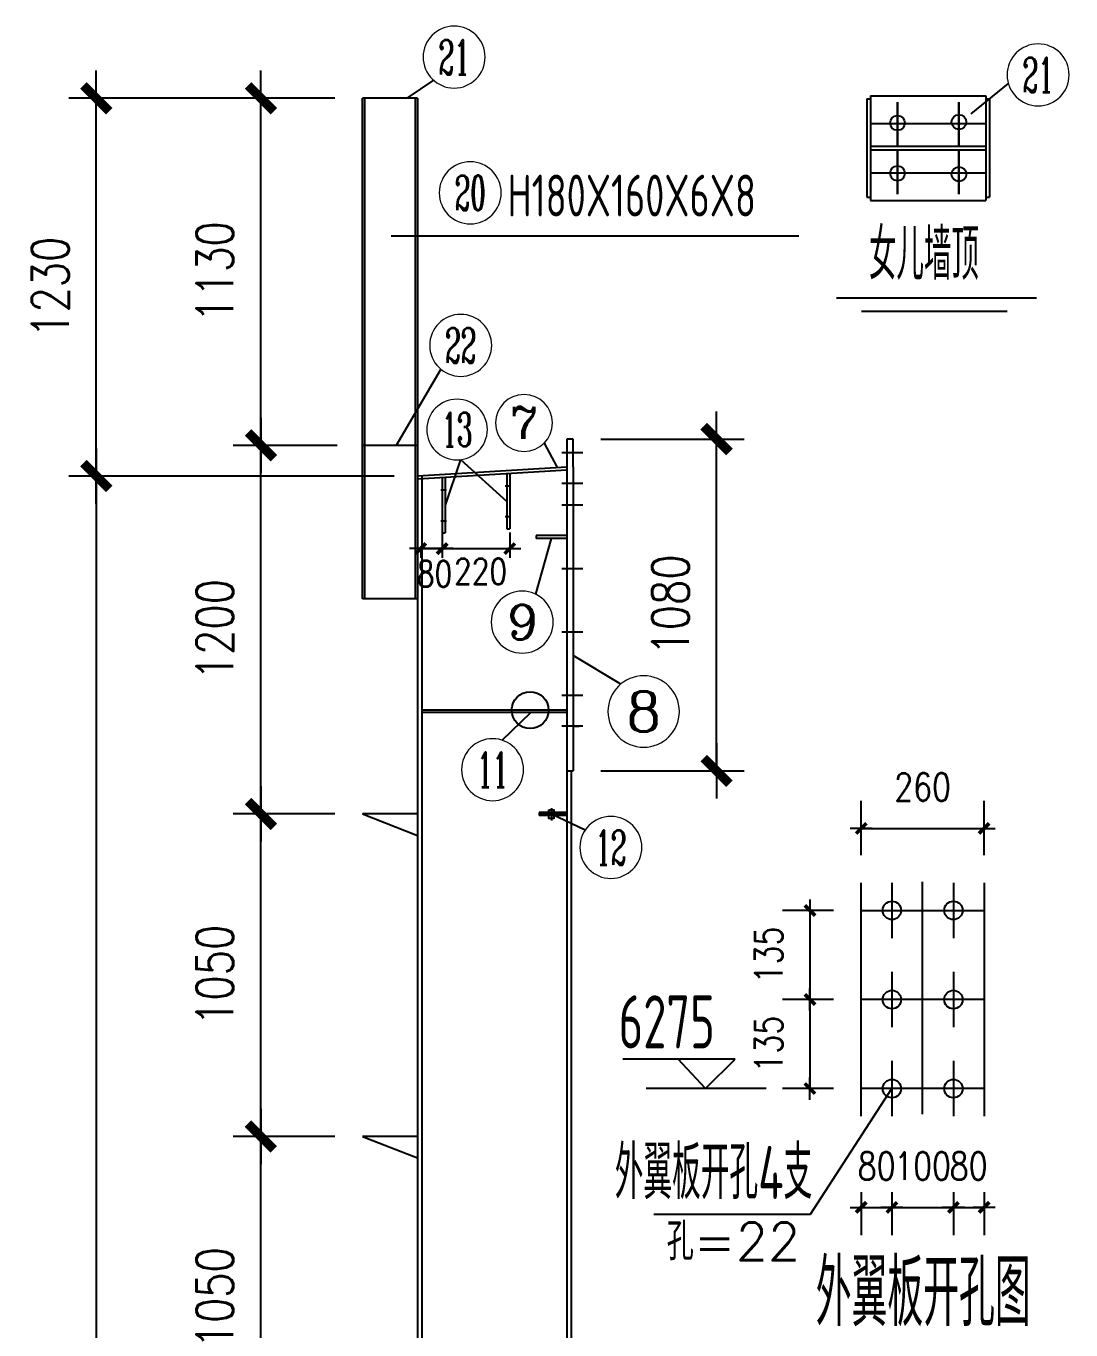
# Model space of a CAD drawing. Header units: millimetres. Extents: x 1471994 to 4527627, y -5186613 to -1927582.
# Drawn here: x 1495482 to 1498883, y -1979899 to -1975654 of the extents above; entities that cross this region are included whole.
import ezdxf
from ezdxf.enums import TextEntityAlignment as Align

# ---------------------------------------------------------------- set-up
doc = ezdxf.new("R2010")
doc.units = ezdxf.units.MM
doc.header["$LTSCALE"] = 1000
doc.header["$PDMODE"] = 34
doc.linetypes.add('CENTER', pattern=[50.8, 31.75, -6.35, 6.35, -6.35])
doc.layers.add('轴线层', color=1, linetype='CENTER', lineweight=15)
doc.layers.add('钢架', color=7, linetype='Continuous', lineweight=25)
doc.styles.add('COMPLEX', font='COMPLEX')
doc.styles.add('DIM_FONT', font='simplex.shx', dxfattribs={"width": 0.8, "bigfont": 'hztxt.shx'})
doc.styles.add('hz', font='gbenor.shx', dxfattribs={"width": 0.75, "height": 100, "bigfont": 'gbcbig.shx'})
doc.styles.get("Standard").update_dxf_attribs({"font": 'txt', "bigfont": 'gbcbig.shx'})
doc.styles.add('TSSD_Label', font='Tssdeng.shx', dxfattribs={"width": 0.7, "bigfont": 'hztxt.shx'})
doc.dimstyles.new('WGH(1)', dxfattribs={"dimscale": 1.2, "dimtxt": 100, "dimasz": 0.5, "dimexe": 75, "dimexo": 75, "dimgap": 75, "dimtad": 1, "dimdec": 0, "dimzin": 0, "dimdsep": 46, "dimtxsty": 'DIM_FONT', "dimblk1": '_DIMX', "dimblk2": '_DIMX', "dimsah": 1, "dimcen": 0.09, "dimclrd": 3, "dimclre": 3, "dimclrt": 7, "dimadec": 0, "dimazin": 0, "dimtfac": 1, "dimtdec": 0, "dimtix": 1, "dimtmove": 2, "dimatfit": 3, "dimldrblk": '_DIMX', "dimfxl": 1, "dimtolj": 1, "dimtzin": 0, "dimarcsym": 0})
doc.dimstyles.new('WGH(2)', dxfattribs={"dimscale": 1.2, "dimtxt": 100, "dimasz": 0.5, "dimexe": 75, "dimexo": 75, "dimgap": 75, "dimtad": 1, "dimdec": 0, "dimlfac": 0.5, "dimzin": 0, "dimdsep": 46, "dimtxsty": 'DIM_FONT', "dimblk1": '_DIMX', "dimblk2": '_DIMX', "dimsah": 1, "dimcen": 0.09, "dimclrd": 3, "dimclre": 3, "dimclrt": 7, "dimadec": 0, "dimazin": 0, "dimtfac": 1, "dimtdec": 0, "dimtix": 1, "dimtmove": 2, "dimatfit": 3, "dimldrblk": '_DIMX', "dimfxl": 1, "dimtolj": 1, "dimtzin": 0, "dimarcsym": 0})

# ---------------------------------------------------------------- blocks, each defined once
blk = doc.blocks.new('_DIMX')
blk.add_line((-150, 0), (150, 0))
at = {"const_width": 50}
blk.add_lwpolyline([(-70, -70), (70, 70)], dxfattribs=at)
blk = doc.blocks.new('*D497')
at = {"color": 3, "lineweight": -2}
for p, q in [((1496680.4, -1977119), (1495620.4, -1977119)), ((1495710.4, -1977119.6), (1495710.4, -1987118.4)), ((1496680.4, -1987119), (1495620.4, -1987119))]:
    blk.add_line(p, q, dxfattribs=at)
at = {"layer": 'Defpoints', "color": 0}
for p in [(1496770.4, -1977119), (1495710.4, -1987119), (1496770.4, -1987119)]:
    blk.add_point(p, dxfattribs=at)
at = {"color": 3, "lineweight": -2, "xscale": 0.6, "yscale": 0.6, "zscale": 0.6}
for p, rotation in [((1495710.4, -1977119), 90), ((1495710.4, -1987119), 270)]:
    blk.add_blockref('_DIMX', p, dxfattribs=dict(at, rotation=rotation))
at = {"color": 7, "insert": (1495560.4, -1982119), "char_height": 120, "attachment_point": 5, "rotation": 90, "style": 'DIM_FONT'}
blk.add_mtext('\\A1;10000', dxfattribs=at)
blk = doc.blocks.new('*D459')
at = {"color": 3, "lineweight": -2}
for p, q in [((1496486.4, -1975889), (1495620.4, -1975889)), ((1495710.4, -1977118.4), (1495710.4, -1975889.6)), ((1496150.2, -1977119), (1495620.4, -1977119))]:
    blk.add_line(p, q, dxfattribs=at)
at = {"layer": 'Defpoints', "color": 0}
for p in [(1495710.4, -1975889), (1496576.4, -1975889), (1496240.2, -1977119)]:
    blk.add_point(p, dxfattribs=at)
at = {"color": 3, "lineweight": -2, "xscale": 0.6, "yscale": 0.6, "zscale": 0.6}
for p, rotation in [((1495710.4, -1975889), 90), ((1495710.4, -1977119), 270)]:
    blk.add_blockref('_DIMX', p, dxfattribs=dict(at, rotation=rotation))
at = {"color": 7, "insert": (1495560.4, -1976504), "char_height": 120, "attachment_point": 5, "rotation": 90, "style": 'DIM_FONT'}
blk.add_mtext('\\A1;1230', dxfattribs=at)
blk = doc.blocks.new('*D505')
at = {"color": 3, "lineweight": -2}
for p, q in [((1496486.4, -1979269), (1496156.3, -1979269)), ((1496246.3, -1980318.4), (1496246.3, -1979269.6)), ((1496486.4, -1980319), (1496156.3, -1980319))]:
    blk.add_line(p, q, dxfattribs=at)
at = {"layer": 'Defpoints', "color": 0}
for p in [(1496246.3, -1979269), (1496576.4, -1979269), (1496576.4, -1980319)]:
    blk.add_point(p, dxfattribs=at)
at = {"color": 3, "lineweight": -2, "xscale": 0.6, "yscale": 0.6, "zscale": 0.6}
for p, rotation in [((1496246.3, -1979269), 90), ((1496246.3, -1980319), 270)]:
    blk.add_blockref('_DIMX', p, dxfattribs=dict(at, rotation=rotation))
at = {"color": 7, "insert": (1496096.3, -1979794), "char_height": 120, "attachment_point": 5, "rotation": 90, "style": 'DIM_FONT'}
blk.add_mtext('\\A1;1050', dxfattribs=at)
blk = doc.blocks.new('*D506')
at = {"color": 3, "lineweight": -2}
for p, q in [((1496486.4, -1978219), (1496156.3, -1978219)), ((1496246.3, -1979268.4), (1496246.3, -1978219.6)), ((1496486.4, -1979269), (1496156.3, -1979269))]:
    blk.add_line(p, q, dxfattribs=at)
at = {"layer": 'Defpoints', "color": 0}
for p in [(1496246.3, -1978219), (1496576.4, -1978219), (1496576.4, -1979269)]:
    blk.add_point(p, dxfattribs=at)
at = {"color": 3, "lineweight": -2, "xscale": 0.6, "yscale": 0.6, "zscale": 0.6}
for p, rotation in [((1496246.3, -1978219), 90), ((1496246.3, -1979269), 270)]:
    blk.add_blockref('_DIMX', p, dxfattribs=dict(at, rotation=rotation))
at = {"color": 7, "insert": (1496096.3, -1978744), "char_height": 120, "attachment_point": 5, "rotation": 90, "style": 'DIM_FONT'}
blk.add_mtext('\\A1;1050', dxfattribs=at)
blk = doc.blocks.new('*D507')
at = {"color": 3, "lineweight": -2}
for p, q in [((1496494.4, -1977019), (1496156.3, -1977019)), ((1496246.3, -1978218.4), (1496246.3, -1977019.6)), ((1496486.4, -1978219), (1496156.3, -1978219))]:
    blk.add_line(p, q, dxfattribs=at)
at = {"layer": 'Defpoints', "color": 0}
for p in [(1496246.3, -1977019), (1496584.4, -1977019), (1496576.4, -1978219)]:
    blk.add_point(p, dxfattribs=at)
at = {"color": 3, "lineweight": -2, "xscale": 0.6, "yscale": 0.6, "zscale": 0.6}
for p, rotation in [((1496246.3, -1977019), 90), ((1496246.3, -1978219), 270)]:
    blk.add_blockref('_DIMX', p, dxfattribs=dict(at, rotation=rotation))
at = {"color": 7, "insert": (1496096.3, -1977619), "char_height": 120, "attachment_point": 5, "rotation": 90, "style": 'DIM_FONT'}
blk.add_mtext('\\A1;1200', dxfattribs=at)
blk = doc.blocks.new('*D508')
at = {"color": 3, "lineweight": -2}
for p, q in [((1496396.4, -1975889), (1496156.3, -1975889)), ((1496246.3, -1977018.4), (1496246.3, -1975889.6)), ((1496494.4, -1977019), (1496156.3, -1977019))]:
    blk.add_line(p, q, dxfattribs=at)
at = {"layer": 'Defpoints', "color": 0}
for p in [(1496246.3, -1975889), (1496486.4, -1975889), (1496584.4, -1977019)]:
    blk.add_point(p, dxfattribs=at)
at = {"color": 3, "lineweight": -2, "xscale": 0.6, "yscale": 0.6, "zscale": 0.6}
for p, rotation in [((1496246.3, -1975889), 90), ((1496246.3, -1977019), 270)]:
    blk.add_blockref('_DIMX', p, dxfattribs=dict(at, rotation=rotation))
at = {"color": 7, "insert": (1496096.3, -1976454), "char_height": 120, "attachment_point": 5, "rotation": 90, "style": 'DIM_FONT'}
blk.add_mtext('\\A1;1130', dxfattribs=at)
blk = doc.blocks.new('*D511')
at = {"color": 3, "lineweight": -2}
for p, q in [((1497352.4, -1976998.7), (1497819.8, -1976998.7)), ((1497729.8, -1978078.1), (1497729.8, -1976999.3)), ((1497352.4, -1978078.7), (1497819.8, -1978078.7))]:
    blk.add_line(p, q, dxfattribs=at)
at = {"layer": 'Defpoints', "color": 0}
for p in [(1497262.4, -1976998.7), (1497729.8, -1976998.7), (1497262.4, -1978078.7)]:
    blk.add_point(p, dxfattribs=at)
at = {"color": 3, "lineweight": -2, "xscale": 0.6, "yscale": 0.6, "zscale": 0.6}
for p, rotation in [((1497729.8, -1976998.7), 90), ((1497729.8, -1978078.7), 270)]:
    blk.add_blockref('_DIMX', p, dxfattribs=dict(at, rotation=rotation))
at = {"color": 7, "insert": (1497579.8, -1977538.7), "char_height": 120, "attachment_point": 5, "rotation": 90, "style": 'DIM_FONT'}
blk.add_mtext('\\A1;1080', dxfattribs=at)
blk = doc.blocks.new('轴线标号')
at = {"lineweight": 13}
blk.add_circle((0, 0), 0.5, dxfattribs=at)
at = {"layer": '钢架', "lineweight": 13, "style": 'COMPLEX', "width": 1.041667}
blk.add_attdef('A', text='', height=0.56, dxfattribs=at).set_placement((-0.25, -0.28), (0.25, -0.28), align=Align.FIT)
blk = doc.blocks.new('*D462')
at = {"color": 3, "lineweight": -2}
for p, q in [((1496836.4, -1977299.8), (1496836.4, -1977384.9)), ((1496766.4, -1977357.4), (1496766.4, -1977384.9)), ((1496766.6, -1977354.9), (1496836.1, -1977354.9))]:
    blk.add_line(p, q, dxfattribs=at)
at = {"layer": 'Defpoints', "color": 0}
for p in [(1496836.4, -1977209.8), (1496766.4, -1977267.4), (1496836.4, -1977354.9)]:
    blk.add_point(p, dxfattribs=at)
at = {"color": 3, "lineweight": -2, "xscale": 0.24, "yscale": 0.24, "zscale": 0.24, "rotation": 180}
blk.add_blockref('_DIMX', (1496766.4, -1977354.9), dxfattribs=at)
at = {"color": 3, "lineweight": -2, "xscale": 0.24, "yscale": 0.24, "zscale": 0.24}
blk.add_blockref('_DIMX', (1496836.4, -1977354.9), dxfattribs=at)
at = {"color": 7, "insert": (1496811.4, -1977437.4), "char_height": 84, "attachment_point": 5, "style": 'DIM_FONT'}
blk.add_mtext('\\A1;80', dxfattribs=at)
blk = doc.blocks.new('*D463')
at = {"color": 3, "lineweight": -2}
for p, q in [((1497056.4, -1977302.8), (1497056.4, -1977385.1)), ((1496836.4, -1977344.2), (1496836.4, -1977385.1)), ((1496836.6, -1977355.1), (1497056.1, -1977355.1))]:
    blk.add_line(p, q, dxfattribs=at)
at = {"layer": 'Defpoints', "color": 0}
for p in [(1497056.4, -1977212.8), (1496836.4, -1977254.2), (1497056.4, -1977355.1)]:
    blk.add_point(p, dxfattribs=at)
at = {"color": 3, "lineweight": -2, "xscale": 0.24, "yscale": 0.24, "zscale": 0.24, "rotation": 180}
blk.add_blockref('_DIMX', (1496836.4, -1977355.1), dxfattribs=at)
at = {"color": 3, "lineweight": -2, "xscale": 0.24, "yscale": 0.24, "zscale": 0.24}
blk.add_blockref('_DIMX', (1497056.4, -1977355.1), dxfattribs=at)
at = {"color": 7, "insert": (1496961.4, -1977429.2), "char_height": 84, "attachment_point": 5, "style": 'DIM_FONT'}
blk.add_mtext('\\A1;220', dxfattribs=at)
blk = doc.blocks.new('*D545')
at = {"color": 3, "lineweight": -2}
for p, q in [((1499331.3, -1977119), (1498989.4, -1977119)), ((1499079.4, -1977119.6), (1499079.4, -1987118.4)), ((1499311.3, -1987119), (1498989.4, -1987119))]:
    blk.add_line(p, q, dxfattribs=at)
at = {"layer": 'Defpoints', "color": 0}
for p in [(1499421.3, -1977119), (1499079.4, -1987119), (1499401.3, -1987119)]:
    blk.add_point(p, dxfattribs=at)
at = {"color": 3, "lineweight": -2, "xscale": 0.6, "yscale": 0.6, "zscale": 0.6}
for p, rotation in [((1499079.4, -1977119), 90), ((1499079.4, -1987119), 270)]:
    blk.add_blockref('_DIMX', p, dxfattribs=dict(at, rotation=rotation))
at = {"color": 7, "insert": (1498929.4, -1982119), "char_height": 120, "attachment_point": 5, "rotation": 90, "style": 'DIM_FONT'}
blk.add_mtext('\\A1;10000', dxfattribs=at)
blk = doc.blocks.new('*D559')
at = {"color": 3, "lineweight": -2}
for p, q in [((1498200.5, -1978353.1), (1498200.5, -1978176.1)), ((1498600.5, -1978353.1), (1498600.5, -1978176.1)), ((1498200.8, -1978266.1), (1498600.3, -1978266.1))]:
    blk.add_line(p, q, dxfattribs=at)
at = {"layer": 'Defpoints', "color": 0}
for p in [(1498600.5, -1978266.1), (1498200.5, -1978443.1), (1498600.5, -1978443.1)]:
    blk.add_point(p, dxfattribs=at)
at = {"color": 3, "lineweight": -2, "xscale": 0.24, "yscale": 0.24, "zscale": 0.24, "rotation": 180}
blk.add_blockref('_DIMX', (1498200.5, -1978266.1), dxfattribs=at)
at = {"color": 3, "lineweight": -2, "xscale": 0.24, "yscale": 0.24, "zscale": 0.24}
blk.add_blockref('_DIMX', (1498600.5, -1978266.1), dxfattribs=at)
at = {"color": 7, "insert": (1498400.5, -1978131.1), "char_height": 90, "attachment_point": 5, "style": 'DIM_FONT'}
blk.add_mtext('\\A1;260', dxfattribs=at)
blk = doc.blocks.new('*D554')
at = {"color": 3, "lineweight": -2}
for p, q in [((1498200.5, -1979450.1), (1498200.5, -1979589.8)), ((1498300.5, -1979450.1), (1498300.5, -1979589.8)), ((1498200.3, -1979499.8), (1498200.1, -1979499.8)), ((1498200.5, -1979499.8), (1498300.5, -1979499.8)), ((1498300.8, -1979499.8), (1498301, -1979499.8))]:
    blk.add_line(p, q, dxfattribs=at)
at = {"layer": 'Defpoints', "color": 0}
for p in [(1498200.5, -1979360.1), (1498300.5, -1979360.1), (1498300.5, -1979499.8)]:
    blk.add_point(p, dxfattribs=at)
at = {"color": 3, "lineweight": -2, "xscale": 0.24, "yscale": 0.24, "zscale": 0.24}
blk.add_blockref('_DIMX', (1498200.5, -1979499.8), dxfattribs=at)
at = {"color": 3, "lineweight": -2, "xscale": 0.24, "yscale": 0.24, "zscale": 0.24, "rotation": 180}
blk.add_blockref('_DIMX', (1498300.5, -1979499.8), dxfattribs=at)
at = {"color": 7, "insert": (1498250.5, -1979364.8), "char_height": 90, "attachment_point": 5, "style": 'DIM_FONT'}
blk.add_mtext('\\A1;80', dxfattribs=at)
blk = doc.blocks.new('*D555')
at = {"color": 3, "lineweight": -2}
for p, q in [((1498300.5, -1979450.1), (1498300.5, -1979589.8)), ((1498500.5, -1979450.1), (1498500.5, -1979589.8)), ((1498300.3, -1979499.8), (1498300.1, -1979499.8)), ((1498300.5, -1979499.8), (1498500.5, -1979499.8)), ((1498500.8, -1979499.8), (1498501, -1979499.8))]:
    blk.add_line(p, q, dxfattribs=at)
at = {"layer": 'Defpoints', "color": 0}
for p in [(1498300.5, -1979360.1), (1498500.5, -1979360.1), (1498500.5, -1979499.8)]:
    blk.add_point(p, dxfattribs=at)
at = {"color": 3, "lineweight": -2, "xscale": 0.24, "yscale": 0.24, "zscale": 0.24}
blk.add_blockref('_DIMX', (1498300.5, -1979499.8), dxfattribs=at)
at = {"color": 3, "lineweight": -2, "xscale": 0.24, "yscale": 0.24, "zscale": 0.24, "rotation": 180}
blk.add_blockref('_DIMX', (1498500.5, -1979499.8), dxfattribs=at)
at = {"color": 7, "insert": (1498400.5, -1979364.8), "char_height": 90, "attachment_point": 5, "style": 'DIM_FONT'}
blk.add_mtext('\\A1;100', dxfattribs=at)
blk = doc.blocks.new('*D556')
at = {"color": 3, "lineweight": -2}
for p, q in [((1498500.5, -1979450.1), (1498500.5, -1979589.8)), ((1498600.5, -1979450.1), (1498600.5, -1979589.8)), ((1498500.3, -1979499.8), (1498500.1, -1979499.8)), ((1498500.5, -1979499.8), (1498600.5, -1979499.8)), ((1498600.8, -1979499.8), (1498601, -1979499.8))]:
    blk.add_line(p, q, dxfattribs=at)
at = {"layer": 'Defpoints', "color": 0}
for p in [(1498500.5, -1979360.1), (1498600.5, -1979360.1), (1498600.5, -1979499.8)]:
    blk.add_point(p, dxfattribs=at)
at = {"color": 3, "lineweight": -2, "xscale": 0.24, "yscale": 0.24, "zscale": 0.24}
blk.add_blockref('_DIMX', (1498500.5, -1979499.8), dxfattribs=at)
at = {"color": 3, "lineweight": -2, "xscale": 0.24, "yscale": 0.24, "zscale": 0.24, "rotation": 180}
blk.add_blockref('_DIMX', (1498600.5, -1979499.8), dxfattribs=at)
at = {"color": 7, "insert": (1498550.5, -1979364.8), "char_height": 90, "attachment_point": 5, "style": 'DIM_FONT'}
blk.add_mtext('\\A1;80', dxfattribs=at)
blk = doc.blocks.new('*D557')
at = {"color": 3, "lineweight": -2}
for p, q in [((1498110.5, -1978533.1), (1497943.7, -1978533.1)), ((1498033.7, -1978532.8), (1498033.7, -1978532.6)), ((1498033.7, -1978533.1), (1498033.7, -1978823.2)), ((1498110.5, -1978823.2), (1497943.7, -1978823.2)), ((1498033.7, -1978823.4), (1498033.7, -1978823.7))]:
    blk.add_line(p, q, dxfattribs=at)
at = {"layer": 'Defpoints', "color": 0}
for p in [(1498200.5, -1978533.1), (1498033.7, -1978823.2), (1498200.5, -1978823.2)]:
    blk.add_point(p, dxfattribs=at)
at = {"color": 3, "lineweight": -2, "xscale": 0.24, "yscale": 0.24, "zscale": 0.24}
for p, rotation in [((1498033.7, -1978533.1), 270), ((1498033.7, -1978823.2), 90)]:
    blk.add_blockref('_DIMX', p, dxfattribs=dict(at, rotation=rotation))
at = {"color": 7, "insert": (1497898.7, -1978678.1), "char_height": 90, "attachment_point": 5, "rotation": 90, "style": 'DIM_FONT'}
blk.add_mtext('\\A1;135', dxfattribs=at)
blk = doc.blocks.new('*D558')
at = {"color": 3, "lineweight": -2}
for p, q in [((1498110.5, -1978823.2), (1497943.7, -1978823.2)), ((1498033.7, -1978823), (1498033.7, -1978822.7)), ((1498033.7, -1978823.2), (1498033.7, -1979113.3)), ((1498110.5, -1979113.3), (1497943.7, -1979113.3)), ((1498033.7, -1979113.5), (1498033.7, -1979113.8))]:
    blk.add_line(p, q, dxfattribs=at)
at = {"layer": 'Defpoints', "color": 0}
for p in [(1498200.5, -1978823.2), (1498033.7, -1979113.3), (1498200.5, -1979113.3)]:
    blk.add_point(p, dxfattribs=at)
at = {"color": 3, "lineweight": -2, "xscale": 0.24, "yscale": 0.24, "zscale": 0.24}
for p, rotation in [((1498033.7, -1978823.2), 270), ((1498033.7, -1979113.3), 90)]:
    blk.add_blockref('_DIMX', p, dxfattribs=dict(at, rotation=rotation))
at = {"color": 7, "insert": (1497898.7, -1978968.2), "char_height": 90, "attachment_point": 5, "rotation": 90, "style": 'DIM_FONT'}
blk.add_mtext('\\A1;135', dxfattribs=at)

msp = doc.modelspace()

# ---------------------------------------------------------------- linework, layer by layer
for p, q in [((1496808.6, -1975830.6), (1496720.9, -1975889)), ((1496756.4, -1975889), (1496576.4, -1975889)), ((1496576.4, -1977519), (1496576.4, -1975889)), ((1496584.4, -1977519), (1496584.4, -1975889)), ((1496748.4, -1975889), (1496748.4, -1977519)), ((1496756.4, -1975889), (1496756.4, -1977519)), ((1496670.2, -1976337.2), (1497997.9, -1976337.2)), ((1496831.9, -1976770.9), (1496686.5, -1977019)), ((1497262.4, -1976998.7), (1497242.4, -1976998.7)), ((1497242.4, -1976998.7), (1497242.4, -1978078.7)), ((1497262.4, -1977088.7), (1497262.4, -1976998.7)), ((1496756.4, -1977019), (1496576.4, -1977019)), ((1497168.4, -1977011.8), (1497209.8, -1977088.6)), ((1496896.4, -1977065.5), (1496846.4, -1977214.2)), ((1496896.4, -1977065.5), (1497046.4, -1977201.5)), ((1497294, -1977043.7), (1497225.8, -1977043.7)), ((1497242.4, -1977089.9), (1496756.4, -1977119)), ((1496756.4, -1977119), (1496756.4, -1987119)), ((1496756.4, -1977119), (1496756.4, -1977519)), ((1497242.4, -1977099.9), (1496757, -1977129)), ((1497242.4, -1977099.9), (1496757, -1977129)), ((1496770.4, -1977119), (1496770.4, -1987119)), ((1496836.4, -1977124.2), (1496836.4, -1977304.2)), ((1496846.4, -1977124.2), (1496846.4, -1977304.2)), ((1497046.4, -1977111), (1497046.4, -1977291)), ((1497056.4, -1977111), (1497056.4, -1977291)), ((1497242.4, -1977119), (1497242.4, -1987119)), ((1497262.4, -1977088.7), (1497262.4, -1978078.7)), ((1496831.8, -1977164.2), (1496850.1, -1977164.2)), ((1497041.8, -1977151), (1497060.1, -1977151)), ((1497294, -1977143.7), (1497225.8, -1977143.7)), ((1497041.8, -1977251), (1497060.1, -1977251)), ((1497294, -1977213.7), (1497225.8, -1977213.7)), ((1496831.8, -1977264.2), (1496850.1, -1977264.2)), ((1497046.4, -1977291), (1497056.4, -1977291)), ((1496836.4, -1977304.2), (1496846.4, -1977304.2)), ((1497141.1, -1977503.8), (1497192.4, -1977322.2)), ((1497242.4, -1977312.2), (1497142.4, -1977312.2)), ((1497142.4, -1977312.2), (1497142.4, -1977322.2)), ((1497242.4, -1977322.2), (1497142.4, -1977322.2)), ((1497294, -1977420.7), (1497225.8, -1977420.7)), ((1496756.4, -1977519), (1496576.4, -1977519)), ((1497294, -1977626.7), (1497225.8, -1977626.7)), ((1497418, -1977796), (1497262.4, -1977703.2)), ((1497294, -1977833.7), (1497225.8, -1977833.7)), ((1497242.4, -1977880.9), (1496770.4, -1977880.9)), ((1497242.4, -1977888.9), (1496770.4, -1977888.9)), ((1497031.7, -1977979), (1497124.7, -1977888.9)), ((1497294, -1977933.7), (1497225.8, -1977933.7)), ((1497262.4, -1977933.7), (1497282.4, -1977933.7)), ((1497242.4, -1978078.7), (1497262.4, -1978078.7)), ((1497256.4, -1978078.7), (1497256.4, -1987119)), ((1496756.4, -1978219), (1496576.4, -1978219)), ((1496576.4, -1978219), (1496756.4, -1978289)), ((1497242.4, -1978214), (1497152.4, -1978214)), ((1497152.4, -1978214), (1497152.4, -1978219)), ((1497152.4, -1978214), (1497152.4, -1978224)), ((1497242.4, -1978219), (1497152.4, -1978219)), ((1497242.4, -1978224), (1497152.4, -1978224)), ((1497192.4, -1978200.6), (1497192.4, -1978239.9)), ((1497301.3, -1978272.2), (1497192.4, -1978220.2)), ((1498200.5, -1978623.1), (1498200.5, -1978443.1)), ((1498300.5, -1978443.1), (1498300.5, -1978623.1)), ((1498400.5, -1979196.9), (1498400.5, -1978440.4)), ((1498500.5, -1978443.1), (1498500.5, -1978623.1)), ((1498600.5, -1978443.1), (1498600.5, -1979203.1)), ((1498200.5, -1978533.1), (1498600.5, -1978533.1)), ((1498200.5, -1979023.3), (1498200.5, -1978623.1)), ((1498300.5, -1978733.2), (1498300.5, -1978913.2)), ((1498500.5, -1978733.2), (1498500.5, -1978913.2)), ((1498600.5, -1978823.2), (1498200.5, -1978823.2)), ((1497789.9, -1979017.1), (1497423.9, -1979017.1)), ((1497693.9, -1979113.2), (1497604.5, -1979017.1)), ((1497693.9, -1979113.2), (1497789.9, -1979017.1)), ((1498200.5, -1979203.1), (1498200.5, -1979023.3)), ((1498300.5, -1979023.1), (1498300.5, -1979203.1)), ((1498500.5, -1979023.1), (1498500.5, -1979203.1)), ((1497891.3, -1979113.2), (1497500.5, -1979113.2)), ((1498035.9, -1979522.1), (1498300.5, -1979113.1)), ((1498600.5, -1979113.1), (1498200.5, -1979113.1)), ((1496756.4, -1979269), (1496576.4, -1979269)), ((1496576.4, -1979269), (1496756.4, -1979339)), ((1497525.6, -1979522.1), (1498035.9, -1979522.1))]:
    msp.add_line(p, q)
at = {"lineweight": -3}
for p, q in [((1498679.3, -1975840.5), (1498557.3, -1975939.6)), ((1498218.6, -1975891.4), (1498218.6, -1976211.4)), ((1498218.6, -1975891.4), (1498230.6, -1975891.4)), ((1498230.6, -1975881.4), (1498230.6, -1976221.4)), ((1498230.6, -1975881.4), (1498606.6, -1975881.4)), ((1498606.6, -1975881.4), (1498606.6, -1976221.4)), ((1498606.6, -1975891.4), (1498618.6, -1975891.4)), ((1498618.6, -1975891.4), (1498618.6, -1976211.4)), ((1498318.6, -1976045.4), (1498318.6, -1975901.4)), ((1498318.6, -1975901.4), (1498318.6, -1976045.4)), ((1498518.6, -1976045.4), (1498518.6, -1975901.4)), ((1498518.6, -1975901.4), (1498518.6, -1976045.4)), ((1498230.6, -1976045.4), (1498606.6, -1976045.4)), ((1498230.6, -1976045.4), (1498606.6, -1976045.4)), ((1498230.6, -1976057.4), (1498606.6, -1976057.4)), ((1498230.6, -1976057.4), (1498606.6, -1976057.4)), ((1498318.6, -1976057.4), (1498318.6, -1976201.4)), ((1498318.6, -1976201.4), (1498318.6, -1976057.4)), ((1498518.6, -1976057.4), (1498518.6, -1976201.4)), ((1498518.6, -1976201.4), (1498518.6, -1976057.4)), ((1498218.6, -1976211.4), (1498230.6, -1976211.4)), ((1498218.6, -1976211.4), (1498230.6, -1976211.4)), ((1498230.6, -1976221.4), (1498606.6, -1976221.4)), ((1498606.6, -1976211.4), (1498618.6, -1976211.4)), ((1498606.6, -1976211.4), (1498618.6, -1976211.4)), ((1498119.7, -1976538.5), (1498771, -1976538.5)), ((1498201.2, -1976582.1), (1498675.2, -1976582.1))]:
    msp.add_line(p, q, dxfattribs=at)
at = {"color": 2, "lineweight": -3}
for p, q in [((1498230.6, -1975971.4), (1498606.6, -1975971.4)), ((1498230.6, -1975971.4), (1498606.6, -1975971.4)), ((1498230.6, -1976131.4), (1498606.6, -1976131.4)), ((1498230.6, -1976131.4), (1498606.6, -1976131.4))]:
    msp.add_line(p, q, dxfattribs=at)
msp.add_lwpolyline([(1497183.4, -1978205.4), (1497200.3, -1978205.4), (1497200.3, -1978233.8), (1497183.4, -1978233.8)], close=True)
at = {"lineweight": -3}
for centre in [(1498318.6, -1975969.4), (1498518.6, -1975966.6), (1498318.6, -1976133.4), (1498518.6, -1976136.2)]:
    msp.add_circle(centre, 24, dxfattribs=at)
for centre, radius in [((1497122.4, -1977880.9), 60), ((1498300.5, -1978533.1), 30), ((1498500.5, -1978533.1), 30), ((1498300.5, -1978823.2), 30), ((1498500.5, -1978823.2), 30), ((1498300.5, -1979113.1), 30), ((1498500.5, -1979113.1), 30)]:
    msp.add_circle(centre, radius)

# ---------------------------------------------------------------- block references
ref = msp.add_blockref('轴线标号', (1496875.3, -1975754.9), dxfattribs=dict(xscale=-201.8218843135983, yscale=201.8218843135983, zscale=201.8218843136332))
ref.add_attrib('A', '21', dxfattribs={"layer": '钢架', "lineweight": 13, "height": 113.02, "style": 'COMPLEX', "width": 0.646552}).set_placement((1496824.9, -1975811.4), (1496925.8, -1975811.4), align=Align.FIT)
ref = msp.add_blockref('轴线标号', (1498776.5, -1975813), dxfattribs=dict(xscale=-201.8218843135983, yscale=201.8218843135983, zscale=201.8218843136332))
ref.add_attrib('A', '21', dxfattribs={"layer": '钢架', "lineweight": 13, "height": 113.02, "style": 'COMPLEX', "width": 0.646552}).set_placement((1498726, -1975869.6), (1498826.9, -1975869.6), align=Align.FIT)
ref = msp.add_blockref('轴线标号', (1496927.7, -1976196.9), dxfattribs=dict(xscale=-201.8218843135983, yscale=201.8218843135983, zscale=201.8218843136332))
ref.add_attrib('A', '20', dxfattribs={"layer": '钢架', "lineweight": 13, "height": 113.02, "style": 'COMPLEX', "width": 0.551471}).set_placement((1496877.3, -1976253.4), (1496978.2, -1976253.4), align=Align.FIT)
ref = msp.add_blockref('轴线标号', (1496896.6, -1976693.4), dxfattribs=dict(xscale=-201.8218843135983, yscale=201.8218843135983, zscale=201.8218843136332))
ref.add_attrib('A', '22', dxfattribs={"layer": '钢架', "lineweight": 13, "height": 113.02, "style": 'COMPLEX', "width": 0.551471}).set_placement((1496846.1, -1976749.9), (1496947, -1976749.9), align=Align.FIT)
ref = msp.add_blockref('轴线标号', (1496884.7, -1976967.6), dxfattribs=dict(xscale=-197.2808919165691, yscale=197.28089191654, zscale=197.2808919165764))
ref.add_attrib('A', '13', dxfattribs={"layer": '钢架', "lineweight": 13, "height": 110.48, "style": 'COMPLEX', "width": 0.646552}).set_placement((1496835.4, -1977022.8), (1496934, -1977022.8), align=Align.FIT)
ref = msp.add_blockref('轴线标号', (1497102.8, -1976946.1), dxfattribs=dict(xscale=-185.6761335685151, yscale=185.6761335685151, zscale=185.6761335685425))
ref.add_attrib('A', '7', dxfattribs={"layer": '钢架', "lineweight": 13, "height": 104, "style": 'COMPLEX', "width": 1.339286}).set_placement((1497056.4, -1976998.1), (1497149.2, -1976998.1), align=Align.FIT)
ref = msp.add_blockref('轴线标号', (1497096.9, -1977594.5), dxfattribs=dict(xscale=-201.8218843135983, yscale=201.8218843135983, zscale=201.8218843136332))
ref.add_attrib('A', '9', dxfattribs={"layer": '钢架', "lineweight": 13, "height": 113, "style": 'COMPLEX', "width": 1.339286}).set_placement((1497046.4, -1977651), (1497147.3, -1977651), align=Align.FIT)
ref = msp.add_blockref('轴线标号', (1497492.3, -1977885.4), dxfattribs=dict(xscale=-232.4988107294776, yscale=232.4988107295358, zscale=232.4988107293054))
ref.add_attrib('A', '8', dxfattribs={"layer": '钢架', "lineweight": 13, "height": 130.2, "style": 'COMPLEX', "width": 1.339286}).set_placement((1497434.2, -1977950.5), (1497550.4, -1977950.5), align=Align.FIT)
ref = msp.add_blockref('轴线标号', (1497000.4, -1978074.9), dxfattribs=dict(xscale=-201.8218843135983, yscale=201.8218843135983, zscale=201.8218843136332))
ref.add_attrib('A', '11', dxfattribs={"layer": '钢架', "lineweight": 13, "height": 113.02, "style": 'COMPLEX', "width": 0.78125}).set_placement((1496949.9, -1978131.4), (1497050.8, -1978131.4), align=Align.FIT)
ref = msp.add_blockref('轴线标号', (1497385.5, -1978327.9), dxfattribs=dict(xscale=-201.8218843135983, yscale=201.8218843135983, zscale=201.8218843136332))
ref.add_attrib('A', '12', dxfattribs={"layer": '钢架', "lineweight": 13, "height": 113.02, "style": 'COMPLEX', "width": 0.646552}).set_placement((1497335, -1978384.4), (1497436, -1978384.4), align=Align.FIT)

# ---------------------------------------------------------------- texts
at = {"lineweight": -3, "style": 'TSSD_Label', "width": 0.7}
msp.add_text('H180X160X6X8', height=136.08, dxfattribs=at).set_placement((1497049, -1976273.8))
at = {"layer": '轴线层', "color": 4, "linetype": 'ByBlock', "insert": (1497567.3, -1979549.4), "char_height": 122.5, "attachment_point": 1}
msp.add_mtext_dynamic_manual_height_columns('孔=22', width=1506.743, gutter_width=12.5, heights=[336], dxfattribs=at)
at = {"layer": '钢架', "lineweight": 13, "attachment_point": 1, "style": 'hz'}
for s, insert, char_height, width in [(' 女儿墙顶', (1498158, -1976314.2), 165.89, 679.848), ('6275', (1497410.8, -1978809.4), 172.8, 1180.292), ('外翼板开孔4支', (1497398.2, -1979299.9), 172.8, 1180.292), ('外翼板开孔图', (1498052.4, -1979670.2), 216, 1475.364)]:
    msp.add_mtext(s, dxfattribs=dict(at, insert=insert, char_height=char_height, width=width))

# ---------------------------------------------------------------- dimensions: what is measured, and where the dimension line sits
for base, p1, p2, picture, middle in [((1495710.4, -1975889), (1496240.2, -1977119), (1496576.4, -1975889), '*D459', (1495560.4, -1976504)), ((1496246.3, -1975889), (1496584.4, -1977019), (1496486.4, -1975889), '*D508', (1496096.3, -1976454)), ((1497729.8, -1976998.7), (1497262.4, -1978078.7), (1497262.4, -1976998.7), '*D511', (1497579.8, -1977538.7)), ((1496246.3, -1977019), (1496576.4, -1978219), (1496584.4, -1977019), '*D507', (1496096.3, -1977619)), ((1495710.4, -1987119), (1496770.4, -1977119), (1496770.4, -1987119), '*D497', (1495560.4, -1982119)), ((1499079.4, -1987119), (1499421.3, -1977119), (1499401.3, -1987119), '*D545', (1498929.4, -1982119)), ((1496246.3, -1978219), (1496576.4, -1979269), (1496576.4, -1978219), '*D506', (1496096.3, -1978744)), ((1496246.3, -1979269), (1496576.4, -1980319), (1496576.4, -1979269), '*D505', (1496096.3, -1979794))]:
    dim = msp.add_linear_dim(base=base, p1=p1, p2=p2, angle=90, dimstyle='WGH(1)')
    dim.commit()
    dim.dimension.update_dxf_attribs({"geometry": picture, "text_midpoint": middle})
for base, p1, p2, text, override, picture, middle in [((1496836.4, -1977354.9), (1496766.4, -1977267.4), (1496836.4, -1977209.8), '80', {"dimtxt": 70, "dimasz": 0.2, "dimexe": 25, "dimgap": 25}, '*D462', (1496811.4, -1977437.4)), ((1497056.4, -1977355.1), (1496836.4, -1977254.2), (1497056.4, -1977212.8), '220', {"dimtxt": 70, "dimasz": 0.2, "dimexe": 25, "dimexo": 75, "dimgap": 25}, '*D463', (1496961.4, -1977429.2))]:
    dim = msp.add_linear_dim(base=base, p1=p1, p2=p2, text=text, dimstyle='WGH(1)', override=override)
    dim.commit()
    dim.dimension.update_dxf_attribs({"geometry": picture, "text_midpoint": middle, "dimtype": 160})
for base, p1, p2, text, picture, middle in [((1498600.5, -1978266.1), (1498200.5, -1978443.1), (1498600.5, -1978443.1), '260', '*D559', (1498400.5, -1978131.1)), ((1498300.5, -1979499.8), (1498200.5, -1979360.1), (1498300.5, -1979360.1), '80', '*D554', (1498250.5, -1979364.8)), ((1498500.5, -1979499.8), (1498300.5, -1979360.1), (1498500.5, -1979360.1), '100', '*D555', (1498400.5, -1979364.8)), ((1498600.5, -1979499.8), (1498500.5, -1979360.1), (1498600.5, -1979360.1), '80', '*D556', (1498550.5, -1979364.8))]:
    dim = msp.add_linear_dim(base=base, p1=p1, p2=p2, text=text, dimstyle='WGH(2)', override={"dimtxt": 75, "dimasz": 0.2})
    dim.commit()
    dim.dimension.update_dxf_attribs({"geometry": picture, "text_midpoint": middle})
for base, p1, p2, picture, middle in [((1498033.7, -1978823.2), (1498200.5, -1978533.1), (1498200.5, -1978823.2), '*D557', (1497898.7, -1978678.1)), ((1498033.7, -1979113.3), (1498200.5, -1978823.2), (1498200.5, -1979113.3), '*D558', (1497898.7, -1978968.2))]:
    dim = msp.add_linear_dim(base=base, p1=p1, p2=p2, angle=90, text='135', dimstyle='WGH(2)', override={"dimtxt": 75, "dimasz": 0.2})
    dim.commit()
    dim.dimension.update_dxf_attribs({"geometry": picture, "text_midpoint": middle})

doc.saveas('drawing.dxf')
